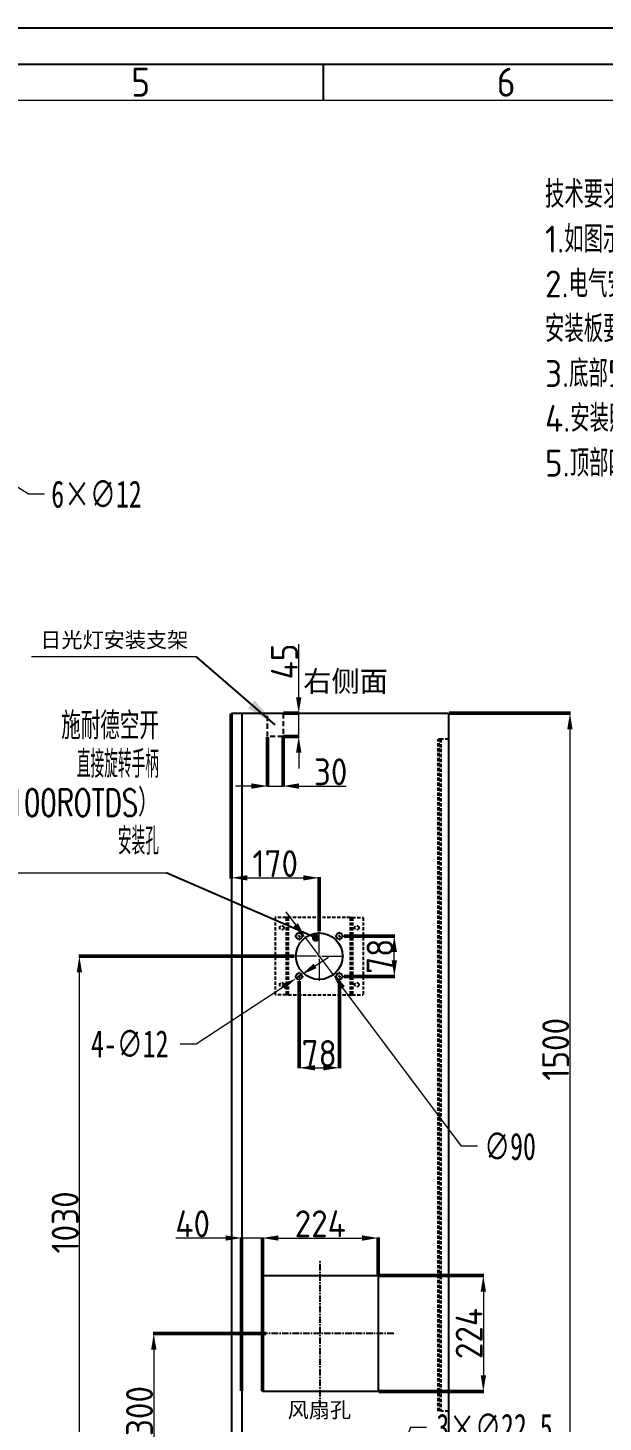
# Model space of a CAD drawing. Header units: millimetres. Extents: x 11314 to 23260, y 1528 to 5686.
# Drawn here: x 15198 to 16311, y 2988 to 5686 of the extents above; entities that cross this region are included whole.
import ezdxf

# ---------------------------------------------------------------- set-up
doc = ezdxf.new("R2010")
doc.units = ezdxf.units.MM
for name, pattern in [('ACISOTGL', [3, 2, -1]), ('CENTERX2', [20.32, 12.7, -2.54, 2.54, -2.54]), ('HIDDEN', [9.525, 6.35, -3.175])]:
    doc.linetypes.add(name, pattern=pattern)
for name, color, linetype, lineweight in [('AM_0', 7, 'Continuous', 50), ('AM_5', 3, 'Continuous', 25), ('AM_BOR', 7, 'Continuous', 50)]:
    doc.layers.add(name, color=color, linetype=linetype, lineweight=lineweight)
doc.styles.add('SLDTEXTSTYLE21', font='TXT', dxfattribs={"width": 0.7})
doc.styles.get("Standard").update_dxf_attribs({"font": 'ISOCP.SHX', "bigfont": 'gbcbig.shx'})
doc.dimstyles.new('AM_GB', dxfattribs={"dimtxt": 3.5, "dimasz": 3.5, "dimexe": 1, "dimexo": 1, "dimgap": 1.5, "dimtad": 1, "dimdsep": 46, "dimtxsty": 'Standard', "dimcen": 0, "dimclrd": 256, "dimclre": 256, "dimclrt": 2, "dimadec": 0, "dimazin": 2, "dimtp": 0.1, "dimtm": 0.1, "dimtfac": 0.71, "dimtdec": 3, "dimtmove": 0, "dimatfit": 3, "dimfxl": 1, "dimlwd": -1, "dimlwe": -1, "dimarcsym": 0})
doc.dimstyles.new('SLDDIMSTYLE1', dxfattribs={"dimtxt": 52.5, "dimasz": 61.2, "dimexe": 0, "dimexo": 0.0625, "dimgap": 13.125, "dimtad": 0, "dimtih": 1, "dimtoh": 1, "dimdec": 3, "dimrnd": 1e-09, "dimzin": 12, "dimdsep": 46, "dimtxsty": 'SLDTEXTSTYLE21', "dimsah": 1, "dimcen": 0, "dimadec": 0, "dimazin": 3, "dimtfac": 1, "dimtdec": 3, "dimtmove": 0, "dimatfit": 3, "dimfxl": 1, "dimfrac": 2, "dimtolj": 1, "dimtzin": 12, "dimarcsym": 0})
doc.dimstyles.new('SLDDIMSTYLE4', dxfattribs={"dimtxt": 0.18, "dimasz": 15.24, "dimexe": 0, "dimexo": 0.0625, "dimgap": 0, "dimtad": 0, "dimtih": 1, "dimtoh": 1, "dimdec": 0, "dimrnd": 1e-09, "dimzin": 0, "dimdsep": 46, "dimtxsty": 'Standard', "dimblk1": 'DOT', "dimblk2": 'DOT', "dimsah": 1, "dimcen": 0.09, "dimadec": 0, "dimazin": 0, "dimtfac": 15.24, "dimtdec": 0, "dimtofl": 0, "dimtmove": 0, "dimatfit": 3, "dimldrblk": 'DOT', "dimfxl": 1, "dimfrac": 2, "dimtolj": 1, "dimtzin": 0, "dimarcsym": 0})
doc.dimstyles.new('SLDDIMSTYLE5', dxfattribs={"dimtxt": 0.18, "dimasz": 61.2, "dimexe": 0, "dimexo": 0.0625, "dimgap": 0, "dimtad": 0, "dimtih": 1, "dimtoh": 1, "dimdec": 0, "dimrnd": 1e-09, "dimzin": 0, "dimdsep": 46, "dimtxsty": 'Standard', "dimsah": 1, "dimcen": 0.09, "dimadec": 0, "dimazin": 0, "dimtfac": 61.2, "dimtdec": 0, "dimtofl": 0, "dimtmove": 0, "dimatfit": 3, "dimfxl": 1, "dimfrac": 2, "dimtolj": 1, "dimtzin": 0, "dimarcsym": 0})

# ---------------------------------------------------------------- blocks, each defined once
blk = doc.blocks.new('JG-A3')
at = {"layer": 'AM_BOR', "color": 1, "lineweight": 25}
for p, q in [((0, 297), (420, 297)), ((15, 292), (415, 292)), ((265, 292), (265, 287))]:
    blk.add_line(p, q, dxfattribs=at)
at = {"layer": 'AM_BOR', "color": 50, "lineweight": 20}
blk.add_line((20, 287), (410, 287), dxfattribs=at)
at = {"layer": 'AM_BOR', "color": 1, "lineweight": 25}
for s, p in [('5', (238.5, 287.5)), ('6', (289, 287.5))]:
    blk.add_text(s, height=4, dxfattribs=at).set_placement(p)
blk = doc.blocks.new('*D123')
at = {"layer": 'AM_0', "color": 3, "linetype": 'ByBlock', "transparency": 16777216}
for p, q in [((15591.6, 4358.7), (15591.6, 4040.3)), ((15761.6, 3938.2), (15761.6, 4042.3))]:
    blk.add_line(p, q, dxfattribs=at)
at = {"layer": 'AM_0', "color": 3, "linetype": 'ByBlock', "lineweight": 0, "transparency": 16777216}
blk.add_line((15622.6, 4041.3), (15730.6, 4041.3), dxfattribs=at)
at = {"layer": 'AM_0', "color": 3, "lineweight": -2, "transparency": 16777216}
for points in [[(15622.6, 4046.4), (15622.6, 4036.1), (15591.6, 4041.3)], [(15730.6, 4046.4), (15730.6, 4036.1), (15761.6, 4041.3)]]:
    blk.add_solid(points, dxfattribs=at)
at = {"layer": 'Defpoints', "color": 0, "lineweight": -2, "transparency": 16777216}
for p in [(15591.6, 4359.7), (15761.6, 4041.3), (15761.6, 3937.2)]:
    blk.add_point(p, dxfattribs=at)
at = {"layer": 'AM_0', "color": 2, "lineweight": -2, "transparency": 16777216, "insert": (15676.6, 4094.8), "char_height": 52, "attachment_point": 2}
blk.add_mtext('170', dxfattribs=at)
blk = doc.blocks.new('*D124')
at = {"color": 3, "linetype": 'Continuous', "lineweight": 0, "transparency": 16777216}
for p, q in [((15716.1, 3950.5), (15697.6, 3975.4)), ((15734.7, 3925.7), (15788.6, 3853.6)), ((16036.6, 3521.9), (15807.1, 3828.8)), ((16067.6, 3521.9), (16036.6, 3521.9))]:
    blk.add_line(p, q, dxfattribs=at)
at = {"color": 3, "linetype": 'Continuous', "lineweight": -2, "transparency": 16777216}
for points in [[(15720.3, 3953.6), (15712, 3947.5), (15734.7, 3925.7)], [(15811.3, 3831.9), (15803, 3825.7), (15788.6, 3853.6)]]:
    blk.add_solid(points, dxfattribs=at)
at = {"layer": 'Defpoints', "color": 0, "linetype": 'Continuous', "lineweight": -2, "transparency": 16777216}
for p in [(15734.7, 3925.7), (15788.6, 3853.6)]:
    blk.add_point(p, dxfattribs=at)
at = {"color": 2, "linetype": 'Continuous', "lineweight": -2, "transparency": 16777216, "insert": (16080.7, 3548.1), "char_height": 52.5, "attachment_point": 1, "style": 'SLDTEXTSTYLE21'}
blk.add_mtext('\\A1;∅90', dxfattribs=at)
blk = doc.blocks.new('*D125')
at = {"layer": 'AM_0', "color": 3, "linetype": 'ByBlock', "transparency": 16777216}
for p, q in [((15722.6, 3841.2), (15722.6, 3672.8)), ((15800.6, 3841.2), (15800.6, 3672.8))]:
    blk.add_line(p, q, dxfattribs=at)
at = {"layer": 'AM_0', "color": 3, "linetype": 'ByBlock', "lineweight": 0, "transparency": 16777216}
blk.add_line((15753.6, 3673.8), (15769.6, 3673.8), dxfattribs=at)
at = {"layer": 'AM_0', "color": 3, "lineweight": -2, "transparency": 16777216}
for points in [[(15753.6, 3679), (15753.6, 3668.7), (15722.6, 3673.8)], [(15769.6, 3679), (15769.6, 3668.7), (15800.6, 3673.8)]]:
    blk.add_solid(points, dxfattribs=at)
at = {"layer": 'Defpoints', "color": 0, "lineweight": -2, "transparency": 16777216}
for p in [(15722.6, 3842.2), (15800.6, 3842.2), (15800.6, 3673.8)]:
    blk.add_point(p, dxfattribs=at)
at = {"layer": 'AM_0', "color": 2, "lineweight": -2, "transparency": 16777216, "insert": (15761.6, 3727.3), "char_height": 52, "attachment_point": 2}
blk.add_mtext('78', dxfattribs=at)
blk = doc.blocks.new('*D126')
at = {"layer": 'AM_0', "color": 3, "linetype": 'ByBlock', "transparency": 16777216}
for p, q in [((15810.1, 3928.7), (15907.8, 3928.7)), ((15810.1, 3850.7), (15907.8, 3850.7))]:
    blk.add_line(p, q, dxfattribs=at)
at = {"layer": 'AM_0', "color": 3, "linetype": 'ByBlock', "lineweight": 0, "transparency": 16777216}
blk.add_line((15906.8, 3881.7), (15906.8, 3897.7), dxfattribs=at)
at = {"layer": 'AM_0', "color": 3, "lineweight": -2, "transparency": 16777216}
for points in [[(15901.6, 3897.7), (15912, 3897.7), (15906.8, 3928.7)], [(15901.6, 3881.7), (15912, 3881.7), (15906.8, 3850.7)]]:
    blk.add_solid(points, dxfattribs=at)
at = {"layer": 'Defpoints', "color": 0, "lineweight": -2, "transparency": 16777216}
for p in [(15809.1, 3928.7), (15906.8, 3928.7), (15809.1, 3850.7)]:
    blk.add_point(p, dxfattribs=at)
at = {"layer": 'AM_0', "color": 2, "lineweight": -2, "transparency": 16777216, "insert": (15853.3, 3889.7), "char_height": 52, "attachment_point": 2, "rotation": 90}
blk.add_mtext('78', dxfattribs=at)
blk = doc.blocks.new('*D127')
at = {"color": 3, "linetype": 'Continuous', "lineweight": 0, "transparency": 16777216}
for p, q in [((15753.6, 3871), (15779.5, 3887.9)), ((15523.6, 3720.2), (15691.7, 3830.4)), ((15727.7, 3854), (15717.6, 3847.4)), ((15492.6, 3720.2), (15523.6, 3720.2))]:
    blk.add_line(p, q, dxfattribs=at)
at = {"color": 3, "linetype": 'Continuous', "lineweight": -2, "transparency": 16777216}
for points in [[(15750.8, 3875.3), (15756.4, 3866.6), (15727.7, 3854)], [(15688.9, 3834.7), (15694.5, 3826.1), (15717.6, 3847.4)]]:
    blk.add_solid(points, dxfattribs=at)
at = {"layer": 'Defpoints', "color": 0, "linetype": 'Continuous', "lineweight": -2, "transparency": 16777216}
for p in [(15717.6, 3847.4), (15727.7, 3854)]:
    blk.add_point(p, dxfattribs=at)
at = {"color": 2, "linetype": 'Continuous', "lineweight": -2, "transparency": 16777216, "insert": (15320.2, 3746.5), "char_height": 52.5, "attachment_point": 1, "style": 'SLDTEXTSTYLE21'}
blk.add_mtext('\\A1;4-∅12', dxfattribs=at)
blk = doc.blocks.new('*D128')
at = {"layer": 'AM_0', "color": 3, "linetype": 'ByBlock', "transparency": 16777216}
for p, q in [((15713.1, 3889.7), (15296.8, 3889.7)), ((15540.6, 2859.7), (15296.8, 2859.7))]:
    blk.add_line(p, q, dxfattribs=at)
at = {"layer": 'AM_0', "color": 3, "linetype": 'ByBlock', "lineweight": 0, "transparency": 16777216}
blk.add_line((15297.8, 2890.7), (15297.8, 3858.7), dxfattribs=at)
at = {"layer": 'AM_0', "color": 3, "lineweight": -2, "transparency": 16777216}
for points in [[(15292.6, 3858.7), (15302.9, 3858.7), (15297.8, 3889.7)], [(15292.6, 2890.7), (15302.9, 2890.7), (15297.8, 2859.7)]]:
    blk.add_solid(points, dxfattribs=at)
at = {"layer": 'Defpoints', "color": 0, "lineweight": -2, "transparency": 16777216}
for p in [(15297.8, 3889.7), (15714.1, 3889.7), (15541.6, 2859.7)]:
    blk.add_point(p, dxfattribs=at)
at = {"layer": 'AM_0', "color": 2, "lineweight": -2, "transparency": 16777216, "insert": (15244.3, 3374.7), "char_height": 52, "attachment_point": 2, "rotation": 90}
blk.add_mtext('1030', dxfattribs=at)
blk = doc.blocks.new('*D129')
at = {"layer": 'AM_0', "color": 3, "linetype": 'ByBlock', "transparency": 16777216}
for p, q in [((15651.6, 3272.7), (15651.6, 3345.5)), ((15875.6, 3272.7), (15875.6, 3345.5))]:
    blk.add_line(p, q, dxfattribs=at)
at = {"layer": 'AM_0', "color": 3, "linetype": 'ByBlock', "lineweight": 0, "transparency": 16777216}
blk.add_line((15682.6, 3344.5), (15844.6, 3344.5), dxfattribs=at)
at = {"layer": 'AM_0', "color": 3, "lineweight": -2, "transparency": 16777216}
for points in [[(15682.6, 3349.6), (15682.6, 3339.3), (15651.6, 3344.5)], [(15844.6, 3349.6), (15844.6, 3339.3), (15875.6, 3344.5)]]:
    blk.add_solid(points, dxfattribs=at)
at = {"layer": 'Defpoints', "color": 0, "lineweight": -2, "transparency": 16777216}
for p in [(15875.6, 3344.5), (15651.6, 3271.7), (15875.6, 3271.7)]:
    blk.add_point(p, dxfattribs=at)
at = {"layer": 'AM_0', "color": 2, "lineweight": -2, "transparency": 16777216, "insert": (15763.6, 3398), "char_height": 52, "attachment_point": 2}
blk.add_mtext('224', dxfattribs=at)
blk = doc.blocks.new('*D130')
at = {"layer": 'AM_0', "color": 3, "linetype": 'ByBlock', "transparency": 16777216}
for p, q in [((15876.6, 3271.7), (16080, 3271.7)), ((15876.6, 3047.7), (16080, 3047.7))]:
    blk.add_line(p, q, dxfattribs=at)
at = {"layer": 'AM_0', "color": 3, "linetype": 'ByBlock', "lineweight": 0, "transparency": 16777216}
blk.add_line((16079, 3240.7), (16079, 3078.7), dxfattribs=at)
at = {"layer": 'AM_0', "color": 3, "lineweight": -2, "transparency": 16777216}
for points in [[(16073.8, 3240.7), (16084.2, 3240.7), (16079, 3271.7)], [(16073.8, 3078.7), (16084.2, 3078.7), (16079, 3047.7)]]:
    blk.add_solid(points, dxfattribs=at)
at = {"layer": 'Defpoints', "color": 0, "lineweight": -2, "transparency": 16777216}
for p in [(15875.6, 3271.7), (15875.6, 3047.7), (16079, 3047.7)]:
    blk.add_point(p, dxfattribs=at)
at = {"layer": 'AM_0', "color": 2, "lineweight": -2, "transparency": 16777216, "insert": (16025.5, 3159.7), "char_height": 52, "attachment_point": 2, "rotation": 90}
blk.add_mtext('224', dxfattribs=at)
blk = doc.blocks.new('*D132')
at = {"layer": 'AM_0', "color": 3, "linetype": 'ByBlock', "transparency": 16777216}
for p, q in [((15658.6, 3159.7), (15440.6, 3159.7)), ((15590.6, 2859.7), (15440.6, 2859.7))]:
    blk.add_line(p, q, dxfattribs=at)
at = {"layer": 'AM_0', "color": 3, "linetype": 'ByBlock', "lineweight": 0, "transparency": 16777216}
blk.add_line((15441.6, 3128.7), (15441.6, 2890.7), dxfattribs=at)
at = {"layer": 'AM_0', "color": 3, "lineweight": -2, "transparency": 16777216}
for points in [[(15436.5, 3128.7), (15446.8, 3128.7), (15441.6, 3159.7)], [(15436.5, 2890.7), (15446.8, 2890.7), (15441.6, 2859.7)]]:
    blk.add_solid(points, dxfattribs=at)
at = {"layer": 'Defpoints', "color": 0, "lineweight": -2, "transparency": 16777216}
for p in [(15659.6, 3159.7), (15441.6, 2859.7), (15591.6, 2859.7)]:
    blk.add_point(p, dxfattribs=at)
at = {"layer": 'AM_0', "color": 2, "lineweight": -2, "transparency": 16777216, "insert": (15388.1, 3009.7), "char_height": 52, "attachment_point": 2, "rotation": 90}
blk.add_mtext('300', dxfattribs=at)
blk = doc.blocks.new('_DOT')
at = {"color": 0, "linetype": 'ByBlock', "lineweight": -2}
blk.add_line((-0.5, 0), (-1, 0), dxfattribs=at)
at = {"color": 0, "linetype": 'ByBlock', "const_width": 0.5}
blk.add_lwpolyline([(-0.25, 0, 1), (0.25, 0, 1)], format="xyb", close=True, dxfattribs=at)
blk = doc.blocks.new('SW_CENTERMARKSYMBOL_9')
at = {"color": 0, "linetype": 'Continuous', "lineweight": 0}
for p, q in [((0, 5), (0, 47.5)), ((-5, 0), (-47.5, 0)), ((0, 0), (-2.5, 0)), ((0, 0), (0, 2.5)), ((0, 0), (0, -2.5)), ((0, 0), (2.5, 0)), ((5, 0), (47.5, 0)), ((0, -5), (0, -47.5))]:
    blk.add_line(p, q, dxfattribs=at)
blk = doc.blocks.new('SW_CENTERMARKSYMBOL_10')
at = {"color": 0, "linetype": 'Continuous', "lineweight": 0}
for p, q in [((-5, 0), (-8.5, 0)), ((0, 0), (-2.5, 0)), ((0, 5), (0, 8.5)), ((0, 0), (0, 2.5)), ((0, 0), (0, -2.5)), ((0, 0), (2.5, 0)), ((5, 0), (8.5, 0)), ((0, -5), (0, -8.5))]:
    blk.add_line(p, q, dxfattribs=at)
blk = doc.blocks.new('SW_CENTERMARKSYMBOL_11')
at = {"color": 0, "linetype": 'Continuous', "lineweight": 0}
for p, q in [((-5, 0), (-8.5, 0)), ((0, 0), (-2.5, 0)), ((0, 5), (0, 8.5)), ((0, 0), (0, 2.5)), ((0, 0), (0, -2.5)), ((0, 0), (2.5, 0)), ((5, 0), (8.5, 0)), ((0, -5), (0, -8.5))]:
    blk.add_line(p, q, dxfattribs=at)
blk = doc.blocks.new('SW_CENTERMARKSYMBOL_12')
at = {"color": 0, "linetype": 'Continuous', "lineweight": 0}
for p, q in [((-5, 0), (-8.5, 0)), ((0, 0), (-2.5, 0)), ((0, 5), (0, 8.5)), ((0, 0), (0, 2.5)), ((0, 0), (0, -2.5)), ((0, 0), (2.5, 0)), ((5, 0), (8.5, 0)), ((0, -5), (0, -8.5))]:
    blk.add_line(p, q, dxfattribs=at)
blk = doc.blocks.new('SW_CENTERMARKSYMBOL_13')
at = {"color": 0, "linetype": 'Continuous', "lineweight": 0}
for p, q in [((-5, 0), (-8.5, 0)), ((0, 0), (-2.5, 0)), ((0, 5), (0, 8.5)), ((0, 0), (0, 2.5)), ((0, 0), (0, -2.5)), ((0, 0), (2.5, 0)), ((5, 0), (8.5, 0)), ((0, -5), (0, -8.5))]:
    blk.add_line(p, q, dxfattribs=at)
blk = doc.blocks.new('*D133')
at = {"layer": 'AM_0', "color": 3, "linetype": 'ByBlock', "transparency": 16777216}
for p, q in [((16012.6, 4359.7), (16247.4, 4359.7)), ((16012.6, 2859.7), (16247.4, 2859.7))]:
    blk.add_line(p, q, dxfattribs=at)
at = {"layer": 'AM_0', "color": 3, "linetype": 'ByBlock', "lineweight": 0, "transparency": 16777216}
blk.add_line((16246.4, 4328.7), (16246.4, 2890.7), dxfattribs=at)
at = {"layer": 'AM_0', "color": 3, "lineweight": -2, "transparency": 16777216}
for points in [[(16241.2, 4328.7), (16251.5, 4328.7), (16246.4, 4359.7)], [(16241.2, 2890.7), (16251.5, 2890.7), (16246.4, 2859.7)]]:
    blk.add_solid(points, dxfattribs=at)
at = {"layer": 'Defpoints', "color": 0, "lineweight": -2, "transparency": 16777216}
for p in [(16011.6, 4359.7), (16011.6, 2859.7), (16246.4, 2859.7)]:
    blk.add_point(p, dxfattribs=at)
at = {"layer": 'AM_0', "color": 2, "lineweight": -2, "transparency": 16777216, "insert": (16192.9, 3709.7), "char_height": 52, "attachment_point": 2, "rotation": 90}
blk.add_mtext('1500', dxfattribs=at)
blk = doc.blocks.new('*D226')
at = {"color": 3, "linetype": 'Continuous', "lineweight": 0, "transparency": 16777216}
for p, q in [((15938.3, 2977.9), (15927, 2949)), ((15969.3, 2977.9), (15938.3, 2977.9)), ((15907.6, 2899.2), (15915.7, 2920.2)), ((15896.3, 2870.3), (15885, 2841.4))]:
    blk.add_line(p, q, dxfattribs=at)
at = {"color": 3, "linetype": 'Continuous', "lineweight": -2, "transparency": 16777216}
for points in [[(15922.2, 2950.9), (15931.8, 2947.2), (15915.7, 2920.2)], [(15891.5, 2872.2), (15901.1, 2868.4), (15907.6, 2899.2)]]:
    blk.add_solid(points, dxfattribs=at)
at = {"layer": 'Defpoints', "color": 0, "linetype": 'Continuous', "lineweight": -2, "transparency": 16777216}
for p in [(15915.7, 2920.2), (15907.6, 2899.2)]:
    blk.add_point(p, dxfattribs=at)
at = {"color": 2, "linetype": 'Continuous', "lineweight": -2, "transparency": 16777216, "insert": (16100.6, 2977.9), "char_height": 52.5, "attachment_point": 5, "style": 'SLDTEXTSTYLE21'}
blk.add_mtext('\\A1;3{\\fSimSun|b0|i0|c134|p2;×}∅22.5', dxfattribs=at)
blk = doc.blocks.new('*D228')
at = {"layer": 'AM_0', "color": 3, "linetype": 'ByBlock', "transparency": 16777216}
for p, q in [((15611.6, 3048.7), (15611.6, 3345.5)), ((15651.6, 3048.7), (15651.6, 3345.5))]:
    blk.add_line(p, q, dxfattribs=at)
at = {"layer": 'AM_0', "color": 3, "linetype": 'ByBlock', "lineweight": 0, "transparency": 16777216}
for p, q in [((15580.6, 3344.5), (15484.2, 3344.5)), ((15651.6, 3344.5), (15611.6, 3344.5)), ((15682.6, 3344.5), (15713.6, 3344.5))]:
    blk.add_line(p, q, dxfattribs=at)
at = {"layer": 'AM_0', "color": 3, "lineweight": -2, "transparency": 16777216}
for points in [[(15580.6, 3349.6), (15580.6, 3339.3), (15611.6, 3344.5)], [(15682.6, 3349.6), (15682.6, 3339.3), (15651.6, 3344.5)]]:
    blk.add_solid(points, dxfattribs=at)
at = {"layer": 'Defpoints', "color": 0, "lineweight": -2, "transparency": 16777216}
for p in [(15611.6, 3344.5), (15611.6, 3047.7), (15651.6, 3047.7)]:
    blk.add_point(p, dxfattribs=at)
at = {"layer": 'AM_0', "color": 2, "lineweight": -2, "transparency": 16777216, "insert": (15516.9, 3372), "char_height": 52, "attachment_point": 5}
blk.add_mtext('40', dxfattribs=at)
blk = doc.blocks.new('*D244')
at = {"color": 3, "linetype": 'Continuous', "lineweight": 0, "transparency": 16777216}
for p, q in [((14910.5, 4967.6), (14884.4, 4984.3)), ((14936.6, 4951), (14946.8, 4944.5)), ((15199.1, 4783.4), (14972.9, 4927.8)), ((15230.1, 4783.4), (15199.1, 4783.4))]:
    blk.add_line(p, q, dxfattribs=at)
at = {"color": 3, "linetype": 'Continuous', "lineweight": -2, "transparency": 16777216}
for points in [[(14913.3, 4972), (14907.7, 4963.3), (14936.6, 4951)], [(14975.7, 4932.2), (14970.1, 4923.5), (14946.8, 4944.5)]]:
    blk.add_solid(points, dxfattribs=at)
at = {"layer": 'Defpoints', "color": 0, "linetype": 'Continuous', "lineweight": -2, "transparency": 16777216}
for p in [(14936.6, 4951), (14946.8, 4944.5)]:
    blk.add_point(p, dxfattribs=at)
at = {"color": 2, "linetype": 'Continuous', "lineweight": -2, "transparency": 16777216, "insert": (15330.8, 4783.4), "char_height": 52.5, "attachment_point": 5, "style": 'SLDTEXTSTYLE21'}
blk.add_mtext('\\A1;6{\\fSimSun|b0|i0|c134|p2;×}∅12', dxfattribs=at)
blk = doc.blocks.new('*D245')
at = {"layer": 'AM_0', "color": 3, "linetype": 'ByBlock', "lineweight": 0, "transparency": 16777216}
for p, q in [((15721.9, 4390.7), (15721.9, 4493.7)), ((15721.9, 4314.7), (15721.9, 4359.7)), ((15721.9, 4283.7), (15721.9, 4252.7))]:
    blk.add_line(p, q, dxfattribs=at)
at = {"layer": 'AM_0', "color": 3, "linetype": 'ByBlock', "transparency": 16777216}
for p, q in [((15692.6, 4359.7), (15722.9, 4359.7)), ((15692.6, 4314.7), (15722.9, 4314.7))]:
    blk.add_line(p, q, dxfattribs=at)
at = {"layer": 'AM_0', "color": 3, "lineweight": -2, "transparency": 16777216}
for points in [[(15716.8, 4390.7), (15727.1, 4390.7), (15721.9, 4359.7)], [(15716.8, 4283.7), (15727.1, 4283.7), (15721.9, 4314.7)]]:
    blk.add_solid(points, dxfattribs=at)
at = {"layer": 'Defpoints', "color": 0, "lineweight": -2, "transparency": 16777216}
for p in [(15691.6, 4359.7), (15691.6, 4314.7), (15721.9, 4314.7)]:
    blk.add_point(p, dxfattribs=at)
at = {"layer": 'AM_0', "color": 2, "lineweight": -2, "transparency": 16777216, "insert": (15694.4, 4459.9), "char_height": 52, "attachment_point": 5, "rotation": 90}
blk.add_mtext('45', dxfattribs=at)
blk = doc.blocks.new('*D246')
at = {"layer": 'AM_0', "color": 3, "linetype": 'ByBlock', "transparency": 16777216}
for p, q in [((15661.6, 4313.7), (15661.6, 4217.9)), ((15691.6, 4313.7), (15691.6, 4217.9))]:
    blk.add_line(p, q, dxfattribs=at)
at = {"layer": 'AM_0', "color": 3, "linetype": 'ByBlock', "lineweight": 0, "transparency": 16777216}
for p, q in [((15630.6, 4218.9), (15599.6, 4218.9)), ((15661.6, 4218.9), (15691.6, 4218.9)), ((15722.6, 4218.9), (15813.8, 4218.9))]:
    blk.add_line(p, q, dxfattribs=at)
at = {"layer": 'AM_0', "color": 3, "lineweight": -2, "transparency": 16777216}
for points in [[(15630.6, 4224.1), (15630.6, 4213.7), (15661.6, 4218.9)], [(15722.6, 4224.1), (15722.6, 4213.7), (15691.6, 4218.9)]]:
    blk.add_solid(points, dxfattribs=at)
at = {"layer": 'Defpoints', "color": 0, "lineweight": -2, "transparency": 16777216}
for p in [(15661.6, 4314.7), (15691.6, 4314.7), (15661.6, 4218.9)]:
    blk.add_point(p, dxfattribs=at)
at = {"layer": 'AM_0', "color": 2, "lineweight": -2, "transparency": 16777216, "insert": (15783.7, 4246.4), "char_height": 52, "attachment_point": 5}
blk.add_mtext('30', dxfattribs=at)

msp = doc.modelspace()

# ---------------------------------------------------------------- linework, layer by layer
at = {"color": 0, "linetype": 'Continuous', "lineweight": 0}
for p, q in [((15524.3596, 4468.6845), (15205.1168, 4468.6845)), ((15053.689, 4051.2567), (15465.6247, 4051.2567))]:
    msp.add_line(p, q, dxfattribs=at)
at = {"color": 7, "linetype": 'Continuous', "lineweight": -2}
for p, q in [((15591.6441, 4359.6746), (15611.6441, 4359.6746)), ((15591.6441, 4359.6746), (15591.6441, 2859.6746)), ((15611.6441, 4359.6746), (16011.6441, 4359.6746)), ((15611.6441, 4359.6746), (15611.6441, 2859.6746)), ((16011.6441, 4359.6746), (16011.6441, 2859.6746)), ((15651.6441, 3271.6746), (15875.6441, 3271.6746)), ((15651.6441, 3047.6746), (15651.6441, 3271.6746)), ((15875.6441, 3271.6746), (15875.6441, 3047.6746)), ((15875.6441, 3047.6746), (15651.6441, 3047.6746))]:
    msp.add_line(p, q, dxfattribs=at)
at = {"color": 7, "linetype": 'HIDDEN', "lineweight": -2}
for p, q in [((15991.6441, 4309.6746), (15993.6441, 4309.6746)), ((15991.6441, 3009.6746), (15991.6441, 4309.6746)), ((15993.6441, 3009.6746), (15993.6441, 4309.6746)), ((15996.6441, 4309.6746), (15993.6441, 4309.6746)), ((15995.6441, 4309.6746), (15995.6441, 3009.6746)), ((15996.6441, 4309.6746), (15996.6441, 3009.6746)), ((16011.6441, 4309.6746), (15996.6441, 4309.6746)), ((15676.6441, 3964.6746), (15676.6441, 3814.6746)), ((15697.6441, 3964.6746), (15676.6441, 3964.6746)), ((15697.6441, 3964.6746), (15697.6441, 3814.6746)), ((15701.6441, 3964.6746), (15697.6441, 3964.6746)), ((15698.6441, 3964.6746), (15698.6441, 3814.6746)), ((15701.6441, 3964.6746), (15701.6441, 3814.6746)), ((15821.6441, 3964.6746), (15701.6441, 3964.6746)), ((15821.6441, 3964.6746), (15821.6441, 3814.6746)), ((15821.6441, 3964.6746), (15825.6441, 3964.6746)), ((15824.6441, 3964.6746), (15824.6441, 3814.6746)), ((15825.6441, 3964.6746), (15825.6441, 3814.6746)), ((15825.6441, 3964.6746), (15846.6441, 3964.6746)), ((15846.6441, 3964.6746), (15846.6441, 3814.6746)), ((15697.6441, 3814.6746), (15676.6441, 3814.6746)), ((15701.6441, 3814.6746), (15697.6441, 3814.6746)), ((15701.6441, 3814.6746), (15821.6441, 3814.6746)), ((15821.6441, 3814.6746), (15825.6441, 3814.6746)), ((15825.6441, 3814.6746), (15846.6441, 3814.6746)), ((16011.6441, 3009.6746), (15996.6441, 3009.6746))]:
    msp.add_line(p, q, dxfattribs=at)
at = {"color": 7, "linetype": 'CENTERX2', "lineweight": -2}
for p, q in [((15763.6441, 3017.6746), (15763.6441, 3301.6746)), ((15905.6441, 3159.6746), (15621.6441, 3159.6746))]:
    msp.add_line(p, q, dxfattribs=at)
at = {"color": 7, "linetype": 'HIDDEN', "lineweight": -2}
for centre in [(15689.1441, 3944.6746), (15834.1441, 3944.6746), (15689.1441, 3834.6746), (15834.1441, 3834.6746)]:
    msp.add_circle(centre, 4, dxfattribs=at)
at = {"color": 7, "linetype": 'Continuous', "lineweight": -2}
for centre, radius in [((15761.6441, 3889.6746), 45), ((15722.6441, 3928.6746), 6), ((15800.6441, 3928.6746), 6), ((15722.6441, 3850.6746), 6), ((15800.6441, 3850.6746), 6)]:
    msp.add_circle(centre, radius, dxfattribs=at)
at = {"layer": 'AM_0', "color": 3, "linetype": 'ACISOTGL', "lineweight": -2, "ltscale": 5}
msp.add_lwpolyline([(15661.5924, 4359.6746), (15691.5924, 4359.6746), (15691.5924, 4314.6746), (15661.5924, 4314.6746)], close=True, dxfattribs=at)

# ---------------------------------------------------------------- block references
at = {"lineweight": 0, "xscale": 14, "yscale": 14, "zscale": 14}
msp.add_blockref('JG-A3', (12058.9465, 1527.7504), dxfattribs=at)
at = {"color": 7, "linetype": 'Continuous', "lineweight": -2}
msp.add_blockref('SW_CENTERMARKSYMBOL_9', (15761.6441, 3889.6746), dxfattribs=at)
at = {"color": 4, "linetype": 'Continuous', "lineweight": -2}
for name, p in [('SW_CENTERMARKSYMBOL_11', (15722.6441, 3928.6746)), ('SW_CENTERMARKSYMBOL_10', (15800.6441, 3928.6746)), ('SW_CENTERMARKSYMBOL_12', (15722.6441, 3850.6746)), ('SW_CENTERMARKSYMBOL_13', (15800.6441, 3850.6746))]:
    msp.add_blockref(name, p, dxfattribs=at)

# ---------------------------------------------------------------- texts
for s, insert, char_height, width, attachment_point in [('{\\fSimSun|b0|i0|c134|p2;日光灯安装支架}', (15508.3891, 4516.7579), 30, 404.257242, 3), ('{\\fSimSun|b0|i0|c134|p2;右侧面}', (15730.7442, 4441.5818), 40, 182.899857, 1)]:
    msp.add_mtext(s, dxfattribs=dict(insert=insert, char_height=char_height, width=width, attachment_point=attachment_point))
at = {"insert": (15451.618, 4361.8827), "char_height": 52.5, "attachment_point": 3, "line_spacing_factor": 0.85}
msp.add_mtext_dynamic_manual_height_columns('施耐德空开\\P{\\W0.7;\\C0;直接旋转手柄\\Ftxt,bigfont|c128;（NSC100ROTDS）\\Ftxt,bigfont|c134;\\P\\Fisocp,gbcbig|c134;安装孔}', width=514.457958, gutter_width=12.5, heights=[0], dxfattribs=at)
at = {"layer": 'AM_0', "lineweight": -2, "insert": (16198.3143, 5389.7104), "char_height": 52, "attachment_point": 1}
msp.add_mtext_dynamic_manual_height_columns('技术要求:\\P1.如图示开风扇孔、空开孔和按钮孔；\\P2.电气安装底板1块，尺寸宽1300×高1300×厚2.5，离底面高度150mm；\\P安装板要求整块。\\P3.底部500×220通孔搭配进线海绵夹；\\P4.安装照明搭配LED-01-A220-LS；\\P5.顶部四周设置吊环螺钉。', width=1488.357131, gutter_width=12.5, heights=[0], dxfattribs=at)
at = {"layer": 'AM_5', "color": 7, "lineweight": -2, "insert": (15700.5006, 3026.9014), "char_height": 30, "width": 205.807927, "attachment_point": 1}
msp.add_mtext('{\\fSimSun|b0|i0|c134|p2;风扇孔}', dxfattribs=at)

# ---------------------------------------------------------------- dimensions: what is measured, and where the dimension line sits
at = {"color": 7, "linetype": 'Continuous', "lineweight": -2}
for p1, p2, text, picture, middle in [((14936.637, 4950.9652), (14946.7508, 4944.5069), '6{\\fSimSun|b0|i0|c134|p2;×}<>', '*D244', (15330.7681, 4783.357)), ((15727.6623, 3853.9636), (15717.6259, 3847.3856), '4-<>', '*D127', (15399.8426, 3720.2156))]:
    dim = msp.add_diameter_dim_2p(p1=p1, p2=p2, text=text, dimstyle='SLDDIMSTYLE1', override={"dimasz": 31, "dimclrd": 3, "dimclre": 3, "dimclrt": 2, "dimlwd": 0}, dxfattribs=at)
    dim.commit()
    dim.dimension.update_dxf_attribs({"geometry": picture, "text_midpoint": middle, "dimtype": 163})
dim = msp.add_diameter_dim_2p(p1=(15734.7001, 3925.7165), p2=(15788.5881, 3853.6327), dimstyle='SLDDIMSTYLE1', override={"dimasz": 31, "dimclrd": 3, "dimclre": 3, "dimclrt": 2, "dimlwd": 0}, dxfattribs=at)
dim.commit()
dim.dimension.update_dxf_attribs({"geometry": '*D124', "text_midpoint": (16126.6723, 3521.8635), "dimtype": 163})
dim = msp.add_diameter_dim_2p(p1=(15907.5522, 2899.1951), p2=(15915.736, 2920.154), text='3{\\fSimSun|b0|i0|c134|p2;×}<>', dimstyle='SLDDIMSTYLE1', override={"dimasz": 31, "dimclrd": 3, "dimclre": 3, "dimclrt": 2, "dimlwd": 0}, dxfattribs=at)
dim.commit()
dim.dimension.update_dxf_attribs({"geometry": '*D226', "text_midpoint": (16100.5662, 2977.9074)})
at = {"layer": 'AM_0', "lineweight": -2}
for base, p1, p2, picture, middle in [((15721.9203, 4314.6746), (15691.5924, 4359.6746), (15691.5924, 4314.6746), '*D245', (15721.9203, 4459.8903)), ((16246.3527, 2859.6746), (16011.6441, 4359.6746), (16011.6441, 2859.6746), '*D133', (16246.3527, 3709.6746)), ((15906.8159, 3928.6746), (15809.1441, 3850.6746), (15809.1441, 3928.6746), '*D126', (15906.8159, 3889.6746)), ((15297.7588, 3889.6746), (15541.6441, 2859.6746), (15714.1441, 3889.6746), '*D128', (15297.7588, 3374.6746)), ((16078.9918, 3047.6746), (15875.6441, 3271.6746), (15875.6441, 3047.6746), '*D130', (16078.9918, 3159.6746)), ((15441.6441, 2859.6746), (15659.6441, 3159.6746), (15591.6441, 2859.6746), '*D132', (15441.6441, 3009.6746))]:
    dim = msp.add_linear_dim(base=base, p1=p1, p2=p2, angle=90, dimstyle='AM_GB', override={"dimtxt": 52, "dimasz": 31, "dimclrd": 3, "dimclre": 3, "dimlwd": 0}, dxfattribs=at)
    dim.commit()
    dim.dimension.update_dxf_attribs({"geometry": picture, "text_midpoint": middle, "dimtype": 160})
for base, p1, p2, picture, middle in [((15761.6441, 4041.2567), (15591.6441, 4359.6746), (15761.6441, 3937.1746), '*D123', (15676.6441, 4041.2567)), ((15661.5924, 4218.8976), (15691.5924, 4314.6746), (15661.5924, 4314.6746), '*D246', (15783.7129, 4218.8976)), ((15800.6441, 3673.8404), (15722.6441, 3842.1746), (15800.6441, 3842.1746), '*D125', (15761.6441, 3673.8404)), ((15611.6441, 3344.464), (15651.6441, 3047.6746), (15611.6441, 3047.6746), '*D228', (15516.9236, 3344.464)), ((15875.6441, 3344.464), (15651.6441, 3271.6746), (15875.6441, 3271.6746), '*D129', (15763.6441, 3344.464))]:
    dim = msp.add_linear_dim(base=base, p1=p1, p2=p2, dimstyle='AM_GB', override={"dimtxt": 52, "dimasz": 31, "dimclrd": 3, "dimclre": 3, "dimlwd": 0}, dxfattribs=at)
    dim.commit()
    dim.dimension.update_dxf_attribs({"geometry": picture, "text_midpoint": middle, "dimtype": 160})

# ---------------------------------------------------------------- leaders
at = {"color": 7, "linetype": 'Continuous', "lineweight": -2}
for points, dimstyle in [([(15676.5924, 4337.1746), (15524.3596, 4468.6845)], 'SLDDIMSTYLE5'), ([(15755.0351, 3925.2612), (15465.6247, 4051.2567)], 'SLDDIMSTYLE4')]:
    msp.add_leader(points, dimstyle=dimstyle, dxfattribs=at)

doc.saveas('drawing.dxf')
